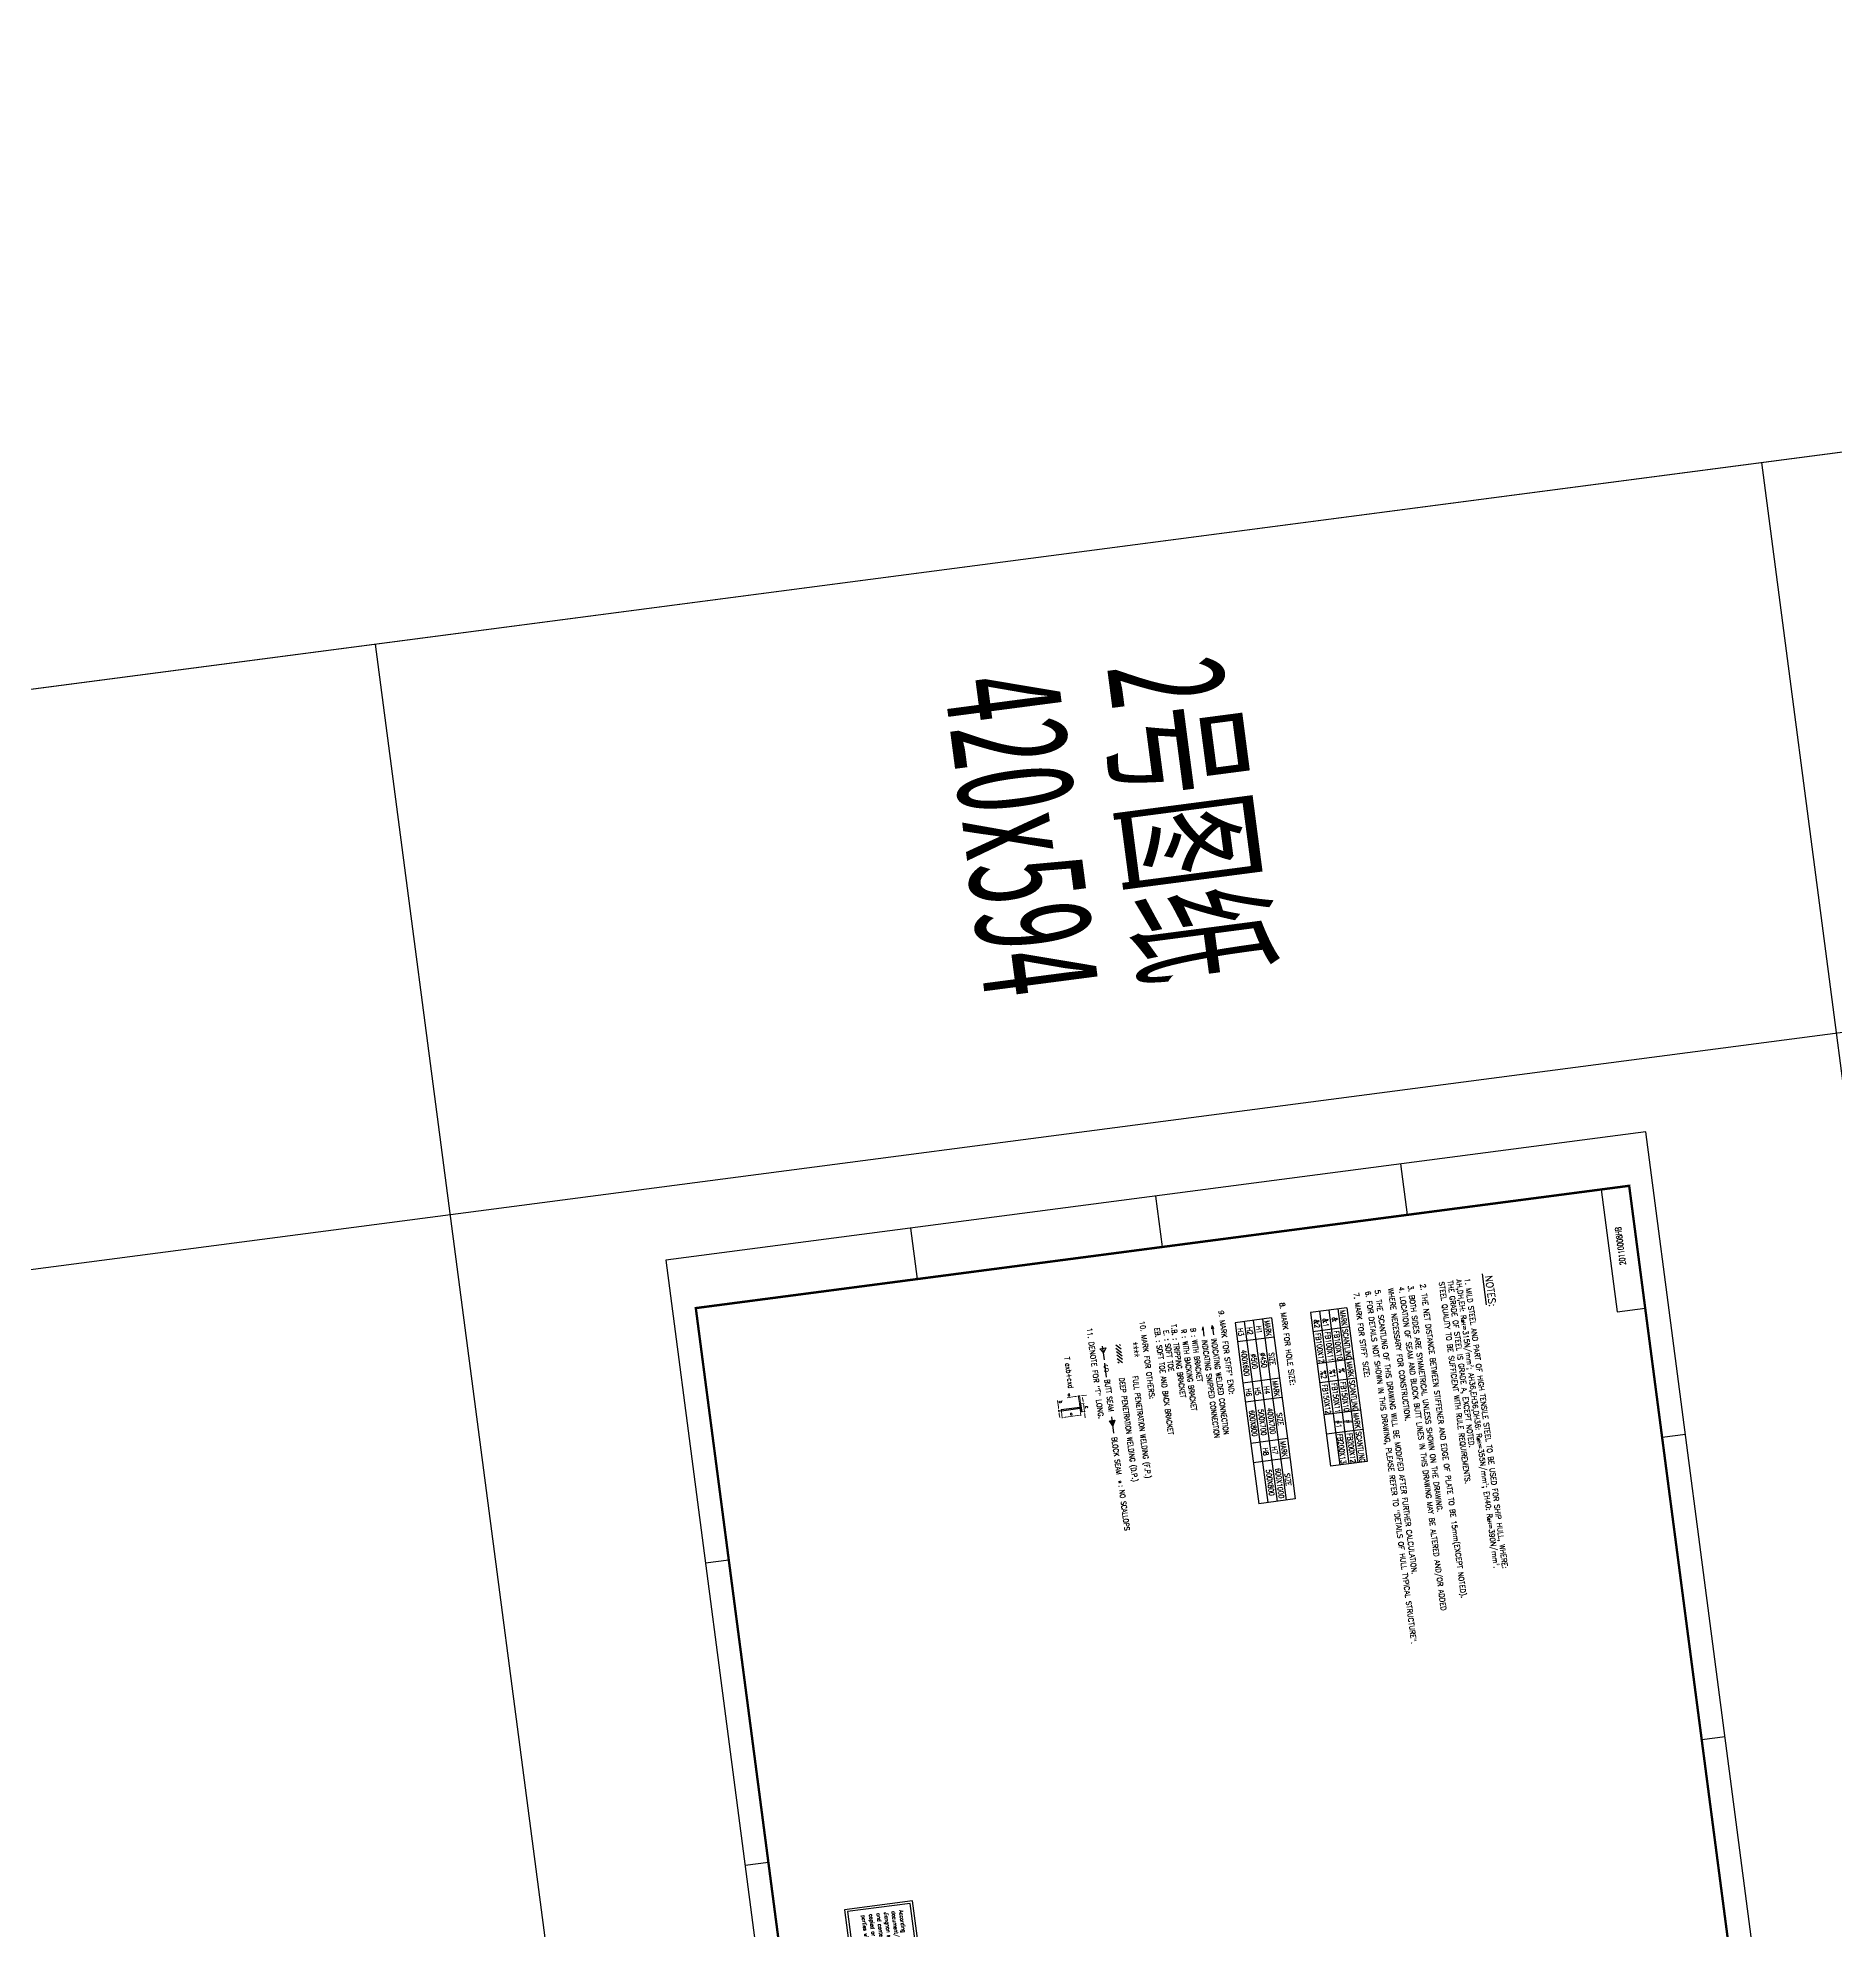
# Model space of a CAD drawing. Header units: millimetres. Extents: x -14906165 to 53546503, y 133836 to 58622790.
# Drawn here: x 9914949 to 15520860, y 40895740 to 46796443 of the extents above; entities that cross this region are included whole.
import ezdxf

# ---------------------------------------------------------------- set-up
doc = ezdxf.new("R2010")
doc.units = ezdxf.units.MM
doc.header["$LTSCALE"] = 100
doc.header["$PDMODE"] = 98
doc.header["$PDSIZE"] = 20
doc.linetypes.add('JNRD_Dash', pattern=[5.25, 4.2, -1.05])
doc.linetypes.add('JNRD_PointLine', pattern=[6.48, 4.2, -1.05, 0.18, -1.05])
for name, color, linetype in [('Seam', 40, 'Continuous'), ('Text', 7, 'Continuous'), ('TXT', 7, 'Continuous'), ('标准形式增加', 6, 'Continuous')]:
    doc.layers.add(name, color=color, linetype=linetype)
doc.layers.add('细线层', color=7, linetype='Continuous', lineweight=25)
doc.styles.add('98kh1', font='calibri.ttf', dxfattribs={"width": 0.95, "height": 220})
doc.styles.add('ASHLEY', font='', dxfattribs={"width": 0.75})
doc.styles.add('COMPLEX', font='complex')
doc.styles.add('HZDXF', font='short.shx', dxfattribs={"width": 0.8, "bigfont": 'hzdxf.shx'})
doc.styles.add('JNRD_E1', font='romans.shx', dxfattribs={"width": 0.8})
doc.styles.add('JNRD_E2', font='romand.shx', dxfattribs={"width": 0.8})
doc.styles.add('ROMANS', font='short.shx', dxfattribs={"bigfont": 'hzdxf.shx'})
doc.styles.get('ASHLEY').set_extended_font_data('SimSun')
doc.dimstyles.new('Jnrd_D150', dxfattribs={"dimtxt": 150, "dimasz": 150, "dimexe": 30, "dimexo": 30, "dimgap": 60, "dimtad": 1, "dimdec": 0, "dimrnd": 0.5, "dimzin": 0, "dimdsep": 46, "dimtxsty": 'JNRD_E1', "dimcen": 0, "dimclrd": 1, "dimclre": 1, "dimclrt": 2, "dimadec": 0, "dimazin": 0, "dimtfac": 1, "dimtdec": 0, "dimtmove": 0, "dimatfit": 3, "dimfxl": 1, "dimtolj": 1, "dimtzin": 0, "dimlwd": 5, "dimlwe": 5, "dimarcsym": 0})

# ---------------------------------------------------------------- blocks, each defined once
blk = doc.blocks.new('fd')
h = blk.add_hatch(color=6)
h.paths.add_polyline_path([(0, 0), (0, 0), (-65, -113), (0, -113)])
h.paths.add_polyline_path([(0, 0), (0, -113), (65, -113)])
at = {"color": 6}
blk.add_lwpolyline([(0, 0), (-65, -113), (65, -113)], close=True, dxfattribs=at)
blk = doc.blocks.new('*D643')
at = {"layer": 'Defpoints', "color": 0}
for p in [(-629967, 253249), (-629567, 253369), (-629567, 253249)]:
    blk.add_point(p, dxfattribs=at)
at = {"layer": '细线层', "color": 1, "linetype": 'Continuous', "lineweight": 5}
for p, q in [((-630117, 253369), (-630267, 253369)), ((-629967, 253279), (-629967, 253399)), ((-629967, 253369), (-629567, 253369)), ((-629567, 253279), (-629567, 253399)), ((-629417, 253369), (-629267, 253369))]:
    blk.add_line(p, q, dxfattribs=at)
at = {"layer": '细线层', "color": 1}
for points in [[(-630117, 253344), (-630117, 253394), (-629967, 253369)], [(-629417, 253394), (-629417, 253344), (-629567, 253369)]]:
    blk.add_solid(points, dxfattribs=at)
at = {"layer": '细线层', "color": 2, "insert": (-629767, 253504), "char_height": 150, "attachment_point": 5, "style": 'JNRD_E1'}
blk.add_mtext('\\A1;c', dxfattribs=at)
blk = doc.blocks.new('*D644')
at = {"layer": 'Defpoints', "color": 0}
for p in [(-629967, 253249), (-630350, 253199), (-629967, 253199)]:
    blk.add_point(p, dxfattribs=at)
at = {"layer": '细线层', "color": 1, "linetype": 'Continuous', "lineweight": 5}
for p, q in [((-629997, 253249), (-630380, 253249)), ((-630350, 253399), (-630350, 253549)), ((-630350, 253249), (-630350, 253199)), ((-629997, 253199), (-630380, 253199)), ((-630350, 253049), (-630350, 252711))]:
    blk.add_line(p, q, dxfattribs=at)
at = {"layer": '细线层', "color": 1}
for points in [[(-630375, 253399), (-630325, 253399), (-630350, 253249)], [(-630325, 253049), (-630375, 253049), (-630350, 253199)]]:
    blk.add_solid(points, dxfattribs=at)
at = {"layer": '细线层', "color": 2, "insert": (-630485, 252805), "char_height": 150, "attachment_point": 5, "rotation": 90, "style": 'JNRD_E1'}
blk.add_mtext('\\A1;d', dxfattribs=at)
blk = doc.blocks.new('*D645')
at = {"layer": 'Defpoints', "color": 0}
for p in [(-629567, 253199), (-629742, 252399), (-629420, 252399)]:
    blk.add_point(p, dxfattribs=at)
at = {"layer": '细线层', "color": 1, "linetype": 'Continuous', "lineweight": 5}
for p, q in [((-629537, 253199), (-629390, 253199)), ((-629420, 253049), (-629420, 252549)), ((-629712, 252399), (-629390, 252399))]:
    blk.add_line(p, q, dxfattribs=at)
at = {"layer": '细线层', "color": 1}
for points in [[(-629395, 253049), (-629445, 253049), (-629420, 253199)], [(-629445, 252549), (-629395, 252549), (-629420, 252399)]]:
    blk.add_solid(points, dxfattribs=at)
at = {"layer": '细线层', "color": 2, "insert": (-629555, 252799), "char_height": 150, "attachment_point": 5, "rotation": 90, "style": 'JNRD_E1'}
blk.add_mtext('\\A1;a', dxfattribs=at)
blk = doc.blocks.new('*D646')
at = {"layer": 'Defpoints', "color": 0}
for p in [(-629792, 252399), (-629792, 252294), (-629742, 252399)]:
    blk.add_point(p, dxfattribs=at)
at = {"layer": '细线层', "color": 1, "linetype": 'Continuous', "lineweight": 5}
for p, q in [((-629942, 252294), (-630281, 252294)), ((-629792, 252369), (-629792, 252264)), ((-629742, 252294), (-629792, 252294)), ((-629742, 252369), (-629742, 252264)), ((-629592, 252294), (-629442, 252294))]:
    blk.add_line(p, q, dxfattribs=at)
at = {"layer": '细线层', "color": 1}
for points in [[(-629942, 252269), (-629942, 252319), (-629792, 252294)], [(-629592, 252319), (-629592, 252269), (-629742, 252294)]]:
    blk.add_solid(points, dxfattribs=at)
at = {"layer": '细线层', "color": 2, "insert": (-630187, 252429), "char_height": 150, "attachment_point": 5, "style": 'JNRD_E1'}
blk.add_mtext('\\A1;b', dxfattribs=at)
blk = doc.blocks.new('A$C42A0')
for points in [[(-1115, 6742), (-1115, -2310), (19124, -2310), (19124, 6742)], [(-765, 6392), (-765, -1960), (18774, -1960), (18774, 6392)]]:
    blk.add_lwpolyline(points, close=True)
at = {"style": 'COMPLEX'}
for s, p in [('According  to  international  law,  this', (51, 4811)), ('Jiangnan shipyard Co., Ltd.. The drawing', (51, 2811)), ('document/drawing  is the  property of', (51, 3811)), ('parties without our written authorisation.', (51, -189)), ('and contents must not be made public,', (51, 1811)), ('copied or otherwise transmitted to third', (51, 811))]:
    blk.add_text(s, height=500, dxfattribs=at).set_placement(p)
blk = doc.blocks.new('绘图要素标准库V1.0 - 0416')
h = blk.add_hatch()
h.set_pattern_fill('ANSI31', color=256, scale=37.5, style=0)
h.set_pattern_definition([(45, (-788146.17, 77560.5), (-84.1899, 84.1899), [])])
h.paths.add_polyline_path([(-631698.4, 255258.8), (-632584.5, 255258.8), (-632584.5, 255046.7), (-631698.4, 255046.7)])
at = {"color": 0}
for p, q in [((-643091.9, -112495.2), (-643091.9, 426014.6)), ((-671091.9, 287124.3), (-348651.9, 287124.3)), ((-671091.9, 227724.3), (-348651.9, 227724.3))]:
    blk.add_line(p, q, dxfattribs=at)
for p, q in [((-624670.4, 278564.6), (-624670.4, 277564.6)), ((-609820.4, 278564.6), (-609820.4, 277564.6)), ((-637020.4, 268064.6), (-639520.4, 268064.6)), ((-637020.4, 257564.6), (-639520.4, 257564.6)), ((-637020.4, 247064.6), (-639520.4, 247064.6)), ((-624670.4, 236564.6), (-624670.4, 237564.6)), ((-609820.4, 236564.6), (-609820.4, 237564.6))]:
    blk.add_line(p, q)
at = {"color": 30}
blk.add_line((-631942.2, 254494.3), (-632618.4, 254494.3), dxfattribs=at)
at = {"color": 6}
blk.add_line((-628346.1, 254487.2), (-629146.1, 254487.2), dxfattribs=at)
at = {"color": 0}
blk.add_lwpolyline([(-671091.9, 426014.6), (-348651.9, 426014.6), (-348651.9, -112495.2), (-671091.9, -112495.2)], close=True, dxfattribs=at)
blk.add_lwpolyline([(-639520.4, 236564.6), (-580120.4, 236564.6), (-580120.4, 278564.6), (-639520.4, 278564.6)], close=True)
at = {"const_width": 100}
blk.add_lwpolyline([(-637020.4, 237564.6), (-581120.4, 237564.6), (-581120.4, 277564.6), (-637020.4, 277564.6)], close=True, dxfattribs=at)
at = {"color": 30}
blk.add_lwpolyline([(-632506.5, 254364.4), (-632506.5, 254624.2), (-632281.5, 254494.3), (-632506.5, 254364.4)], dxfattribs=at)
at = {"layer": 'Seam'}
blk.add_line((-631094.3, 254493.2), (-631770.5, 254493.2), dxfattribs=at)
at = {"layer": 'Seam', "color": 6}
blk.add_line((-628346.1, 254487.2), (-629146.1, 254487.2), dxfattribs=at)
at = {"layer": '标准形式增加'}
blk.add_xline((-671091.9, 626302.9), (0, 1), dxfattribs=at)
at = {"layer": '细线层'}
for p, q in [((-631020.4, 276364.6), (-631020.4, 277564.6)), ((-637020.4, 276364.6), (-631020.4, 276364.6)), ((-629967.3, 253249.1), (-629567.3, 253249.1)), ((-629967.3, 253249.1), (-629967.3, 253199.1)), ((-629567.3, 253249.1), (-629567.3, 253199.1)), ((-629967.3, 253199.1), (-629567.3, 253199.1)), ((-629792.3, 253199.1), (-629792.3, 252399.1)), ((-629742.3, 253199.1), (-629742.3, 252399.1)), ((-629792.3, 252399.1), (-629742.3, 252399.1))]:
    blk.add_line(p, q, dxfattribs=at)
at = {"layer": '细线层', "color": 3, "linetype": 'Continuous'}
blk.add_line((-633699.9, 270881.1), (-632177.9, 270881.1), dxfattribs=at)
at = {"layer": '细线层', "linetype": 'Continuous'}
for p, q in [((-632922.8, 265001.5), (-630406.6, 265001.5)), ((-632922.8, 265001.5), (-632922.8, 263437.8)), ((-632922.8, 264610.5), (-630406.6, 264610.5)), ((-631978.2, 265001.5), (-631978.2, 263437.8)), ((-630406.6, 265001.5), (-630406.6, 263437.8)), ((-630406.6, 265001.5), (-627890.4, 265001.5)), ((-630406.6, 265001.5), (-630406.6, 263437.8)), ((-630406.6, 264610.5), (-627890.4, 264610.5)), ((-629462.1, 265001.5), (-629462.1, 263437.8)), ((-627890.4, 265001.5), (-627890.4, 263437.8)), ((-627890.4, 265001.5), (-625374.2, 265001.5)), ((-627890.4, 265001.5), (-627890.4, 263437.8)), ((-627890.4, 264610.5), (-625374.2, 264610.5)), ((-626945.9, 265001.5), (-626945.9, 263437.8)), ((-625374.2, 265001.5), (-625374.2, 263437.8)), ((-632922.8, 264219.6), (-630406.6, 264219.6)), ((-632922.8, 263828.7), (-630406.6, 263828.7)), ((-630406.6, 264219.6), (-627890.4, 264219.6)), ((-630406.6, 263828.7), (-627890.4, 263828.7)), ((-627890.4, 264219.6), (-625374.2, 264219.6)), ((-627890.4, 263828.7), (-625374.2, 263828.7)), ((-632922.8, 263437.8), (-630406.6, 263437.8)), ((-630406.6, 263437.8), (-627890.4, 263437.8)), ((-627890.4, 263437.8), (-625374.2, 263437.8)), ((-632903.8, 261767.8), (-629941.7, 261767.8)), ((-632903.8, 261767.8), (-632903.8, 260204.1)), ((-632903.8, 261376.9), (-629941.7, 261376.9)), ((-631959.3, 261767.8), (-631959.3, 260204.1)), ((-629941.7, 261767.8), (-629941.7, 260204.1)), ((-629941.7, 261767.8), (-626979.6, 261767.8)), ((-629941.7, 261767.8), (-629941.7, 260204.1)), ((-629941.7, 261376.9), (-626979.6, 261376.9)), ((-628997.2, 261767.8), (-628997.2, 260204.1)), ((-626979.6, 261767.8), (-626979.6, 260204.1)), ((-626979.6, 261767.8), (-626979.6, 260204.1)), ((-626979.6, 261767.8), (-624017.5, 261767.8)), ((-626979.6, 261767.8), (-626979.6, 260204.1)), ((-626979.6, 261376.9), (-624017.5, 261376.9)), ((-626035.1, 261767.8), (-626035.1, 260204.1)), ((-624017.5, 261767.8), (-624017.5, 260204.1)), ((-632903.8, 260986), (-629941.7, 260986)), ((-632903.8, 260595.1), (-629941.7, 260595.1)), ((-629941.7, 260986), (-626979.6, 260986)), ((-629941.7, 260595.1), (-626979.6, 260595.1)), ((-626979.6, 260986), (-624017.5, 260986)), ((-626979.6, 260595.1), (-624017.5, 260595.1)), ((-632903.8, 260204.1), (-629941.7, 260204.1)), ((-629941.7, 260204.1), (-626979.6, 260204.1)), ((-626979.6, 260204.1), (-624017.5, 260204.1))]:
    blk.add_line(p, q, dxfattribs=at)
at = {"layer": '细线层', "color": 1, "linetype": 'JNRD_PointLine', "lineweight": -3}
for p, q in [((-632912, 259222.7), (-632402.6, 259222.7)), ((-632906.1, 258820.7), (-632402.6, 258820.7))]:
    blk.add_line(p, q, dxfattribs=at)
at = {"layer": '细线层', "color": 1, "linetype": 'Continuous'}
for points in [[(-632912, 259222.7), (-632762, 259257.7), (-632762, 259187.7), (-632912, 259222.7)], [(-632906.1, 258820.7), (-632756.1, 258770.7)]]:
    blk.add_lwpolyline(points, dxfattribs=at)
at = {"xscale": -2, "yscale": 2, "zscale": 2, "rotation": 270}
blk.add_blockref('fd', (-628700.1, 254487.1), dxfattribs=at)
at = {"color": 7, "linetype": 'JNRD_Dash', "ltscale": 100, "xscale": 0.3222240000031888, "yscale": 0.3222240000031888, "zscale": 0.3222240000031888}
blk.add_blockref('A$C42A0', (-606687.6, 241258), dxfattribs=at)
at = {"layer": 'Seam', "xscale": -2, "yscale": 2, "zscale": 2, "rotation": 270}
blk.add_blockref('fd', (-628700.1, 254487.1), dxfattribs=at)
at = {"layer": 'Seam', "style": 'HZDXF', "width": 0.8}
blk.add_text('S', height=350, rotation=90, dxfattribs=at).set_placement((-631339, 254394.6))
at = {"layer": 'Text', "linetype": 'Continuous', "style": 'JNRD_E1', "width": 0.8}
for s, p in [('MARK', (-632834.4, 264689.7)), ('SCANTLING', (-631911.5, 264689.7)), ('FB100X10', (-631884.2, 264311.6)), ('MARK', (-630318.2, 264689.7)), ('SCANTLING', (-629395.3, 264689.7)), ('FB150X10', (-629368, 264311.6)), ('MARK', (-627802, 264689.7)), ('SCANTLING', (-626879.1, 264689.7)), ('FB200X12', (-626851.8, 264304.7)), ('FB100X11', (-631884.2, 263932.2)), ('FB100X12', (-631884.2, 263523.9)), ('FB150X11', (-629368, 263932.2)), ('FB150X12', (-629368, 263523.9)), ('FB200X13', (-626883.4, 263888.5)), ('MARK', (-632815.4, 261456)), ('H1', (-632609.6, 261065.1)), ('%%C450', (-631284.9, 261083.5)), ('SIZE', (-631236.7, 261456)), ('MARK', (-629853.4, 261456)), ('H4', (-629647.6, 261065.1)), ('400X700', (-628574.4, 261083.5)), ('SIZE', (-628274.6, 261456)), ('MARK', (-626891.3, 261456)), ('H7', (-626685.5, 261065.1)), ('600X1000', (-625612.3, 261083.5)), ('SIZE', (-625312.5, 261456)), ('H2', (-632609.6, 260674.2)), ('H3', (-632609.6, 260283.3)), ('400X600', (-631542.2, 260301.7)), ('%%C500', (-631284.9, 260692.6)), ('H5', (-629647.6, 260674.2)), ('H6', (-629647.6, 260283.3)), ('500X700', (-628574.4, 260692.6)), ('600X800', (-628580.1, 260301.7)), ('H8', (-626685.5, 260674.2)), ('500X800', (-625612.3, 260692.6)), ('INDICATING WELDED CONNECTION', (-632283.2, 259110.8)), ('INDICATING SNIPPED CONNECTION', (-632283.2, 258706.9)), ('R : WITH BACKING BRACKET', (-632915.4, 257887.9)), ('B : WITH BRACKET', (-632912.4, 258289.9)), ('T.B. : TRIPPING BRACKET', (-633210.8, 257494.1)), ('E. : SOFT TOE', (-632980.8, 257142.6)), ('EB. : SOFT TOE AND BACK BRACKET', (-633148.5, 256772.5)), ('FULL PENETRATION WELDING (F.P.)', (-630969.6, 255589.4)), ('DEEP PENETRATION WELDING (D.P.)', (-630970.6, 255013.5)), ('BUTT SEAM', (-630985.8, 254389.1)), ('BLOCK SEAM', (-628144.6, 254370.5)), (': NO SCALLOPS', (-625791.5, 254404.2)), ('T axb+cxd', (-632315.7, 252823.1))]:
    blk.add_text(s, height=220, dxfattribs=at).set_placement(p)
at = {"layer": 'Text', "color": 6, "linetype": 'Continuous', "style": 'JNRD_E1', "width": 0.8}
for s, p in [('&', (-632552.6, 264318.2)), ('%', (-630036.4, 264318.2)), ('#', (-627520.2, 264318.2)), ('&1', (-632552.6, 263918.6)), ('&2', (-632552.6, 263537.4)), ('%%%1', (-630036.4, 263918.6)), ('%2', (-630036.4, 263537.4)), ('#1', (-627551.8, 263902))]:
    blk.add_text(s, height=220, dxfattribs=at).set_placement(p)
at = {"layer": 'Text'}
for s, height, style, width, p in [('2号图纸', 5000, 'ASHLEY', 0.66, (-665380.4, 258424.6)), ('420x594', 5000, 'ASHLEY', 0.66, (-665680.4, 251464.6)), ('****', 450, 'ROMANS', 0.8, (-632610.5, 255554.6))]:
    blk.add_text(s, height=height, dxfattribs=dict(at, style=style, width=width)).set_placement(p)
at = {"layer": 'Text', "color": 2, "linetype": 'Continuous', "ltscale": 100, "style": 'JNRD_E1', "width": 0.8}
blk.add_text('*', height=250, dxfattribs=at).set_placement((-626023.6, 254291.1))
at = {"layer": 'TXT', "color": 1, "char_height": 220, "attachment_point": 1, "style": '98kh1'}
for s, insert, width in [('{\\H0.9999x;\\C2;\\P\\Fromans|c0;\\H1.364x;\\C3;NOTES\\Fromans|c134;:\\P\\H0.9166x;\\C2; \\P\\Fromans|c0;\\H0.8x;\\C0;1. MILD STEEL AND PART OF HIGH TENSILE STEEL TO BE USED FOR SHIP HULL, WHERE:\\PAH,DH,EH: R\\H0.6818x;eH\\H1.467x;=315N/mm\\fCalibri|b0|i0|c0|p34;²\\Fromans|c0;; \\H0.9997x;AH36,EH36,DH36: R\\H0.6818x;eH\\H1.467x;=355N/mm\\fCalibri|b0|i0|c0|p34;²\\Fromans|c0;; \\H0.9998x;EH40: R\\H0.6818x;eH\\H1.467x;=390N/mm\\fCalibri|b0|i0|c0|p34;²\\Fromans|c0;\\H1x;.\\H1.6072x; \\H0.62218x;\\PTHE GRADE OF STEEL IS GRADE A, EXCEPT NOTED. \\H1.3216x; \\H0.75667x;\\PSTEEL QUALITY TO BE SUFFICIENT WITH RULE REQUIREMENTS.\\H1.3095x; }', (-633579.9, 271666.1), 14581), ('\\pxsm1.25;{\\Fromans|c134;\\C0;2\\Fromans|c0;. THE NET DISTANCE BETWEEN STIFFENER AND EDGE OF PLATE TO BE 15mm(EXCEPT NOTED).}', (-633590.7, 268438.6), 17832.227), ('\\pxsm1.25;{\\Fromans|c134;\\C0;3\\Fromans|c0;. BOTH SIDES ARE SYMMETRICAL UNLESS SHOWN ON THE DRAWING.}', (-633590.7, 267907.5), 17832.227), ('\\pxsm1.25;{\\Fromans|c134;\\C0;4\\Fromans|c0;. LOCATION OF SEAM AND BLOCK BUTT LINES IN THIS DRAWING MAY BE ALTERED AND/OR ADDED WHERE NECESSARY FOR CONSTRUCTION.}', (-633590.7, 267518.8), 17832.227), ('\\pxsm1.25;{\\Fromans|c134;\\C0;5\\Fromans|c0;. THE SCANTLING OF THIS DRAWING WILL BE MODIFIED AFTER FURTHER CALCULATION.}', (-633590.7, 266494.9), 17832.227), ('\\pxsm1.25;{\\Fromans|c134;\\C0;6\\Fromans|c0;. FOR DETAILS NOT SHOWN IN THIS DRAWING, PLEASE REFER TO "DETAILS OF HULL TYPICAL STRUCTURE".}', (-633590.7, 266086.6), 17832.227), ("\\pxsm1.25;{\\Fromans|c134;\\C0;7\\Fromans|c0;. MARK FOR STIFF' SIZE:}", (-633590.7, 265584.3), 17832.227), ('\\pxsm1.25;{\\Fromans|c134;\\C0;8\\Fromans|c0;. MARK FOR HOLE SIZE:}', (-633579.9, 262410.1), 17832.227), ("\\pxsm1.25;{\\Fromans|c134;\\C0;9\\Fromans|c0;. MARK FOR STIFF' END:}", (-633583.8, 259791.5), 17832.227), ('\\pxsm1.25;{\\Fromans|c134;\\C0;10\\Fromans|c0;. MARK FOR OTHERS:}', (-633579.9, 256405.7), 17832.227), ('\\pxsm1.25;{\\Fromans|c134;\\C0;11\\Fromans|c0;. DENOTE FOR "T" LONG.}', (-633579.9, 254146.9), 17832.227)]:
    blk.add_mtext(s, dxfattribs=dict(at, insert=insert, width=width))
at = {"layer": '细线层', "color": 6, "style": 'JNRD_E2', "width": 0.7}
blk.add_text('20110008HB', height=250, rotation=180, dxfattribs=at).set_placement((-633234.1, 276988.9))
at = {"layer": '细线层', "linetype": 'Continuous'}
for base, p1, p2, text, picture, middle in [((-630350.2, 253199.1), (-629967.3, 253249.1), (-629967.3, 253199.1), 'd', '*D644', (-630485.2, 252804.8)), ((-629420.2, 252399.1), (-629567.3, 253199.1), (-629742.3, 252399.1), 'a', '*D645', (-629555.2, 252799.1))]:
    dim = blk.add_linear_dim(base=base, p1=p1, p2=p2, angle=90, text=text, dimstyle='Jnrd_D150', dxfattribs=at)
    dim.commit()
    dim.dimension.update_dxf_attribs({"geometry": picture, "text_midpoint": middle})
for base, p1, p2, text, picture, middle in [((-629567.3, 253369.4), (-629967.3, 253249.1), (-629567.3, 253249.1), 'c', '*D643', (-629767.3, 253504.4)), ((-629792.3, 252294.1), (-629742.3, 252399.1), (-629792.3, 252399.1), 'b', '*D646', (-630186.6, 252429.1))]:
    dim = blk.add_linear_dim(base=base, p1=p1, p2=p2, text=text, dimstyle='Jnrd_D150', dxfattribs=at)
    dim.commit()
    dim.dimension.update_dxf_attribs({"geometry": picture, "text_midpoint": middle})

msp = doc.modelspace()

# ---------------------------------------------------------------- block references
at = {"lineweight": 5, "xscale": 64.06802830554443, "yscale": 73.4024339265743, "zscale": 64.06802830554443, "rotation": 277.4624694947158}
msp.add_blockref('绘图要素标准库V1.0 - 0416', (-22373, 103764), dxfattribs=at)

doc.saveas('drawing.dxf')
